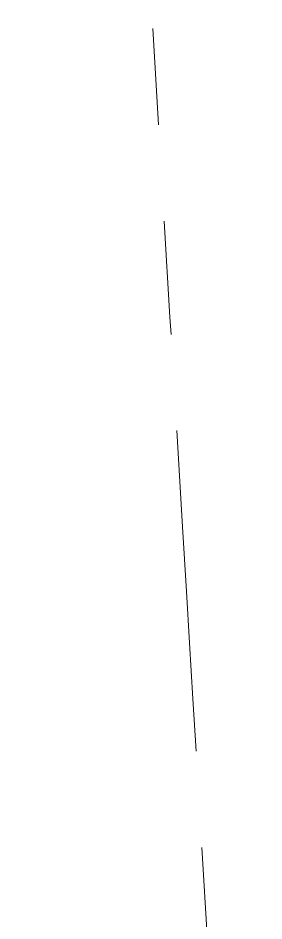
# Model space of a CAD drawing. Header units: millimetres. Extents: x 833750 to 836188, y 817400 to 818701.
# Drawn here: x 834500 to 834515.3, y 818071.8 to 818128.1 of the extents above; entities that cross this region are included whole.
import ezdxf

# ---------------------------------------------------------------- set-up
doc = ezdxf.new("R2010")
doc.units = ezdxf.units.MM
doc.linetypes.add('2', pattern=[12.011629, 6.005814, -6.005814])
doc.layers.add('01-basemap', color=8, linetype='Continuous', lineweight=15)

msp = doc.modelspace()

# ---------------------------------------------------------------- linework, layer by layer
at = {"layer": '01-basemap', "linetype": '2', "lineweight": 20, "flags": 128}
for points in [[(834509.474, 818109.435), (834508.047, 818133.22), (834500, 818132.685)], [(834510.258, 818096.374), (834509.474, 818109.435)], [(834510.5, 818092.342), (834510.258, 818096.374)], [(834510.691, 818089.147), (834510.5, 818092.342)], [(834510.901, 818085.657), (834510.691, 818089.147)], [(834515.332, 818010.459), (834513.309, 818037.972), (834511.836, 818070.072), (834510.901, 818085.657)]]:
    msp.add_lwpolyline(points, dxfattribs=at)

doc.saveas('drawing.dxf')
